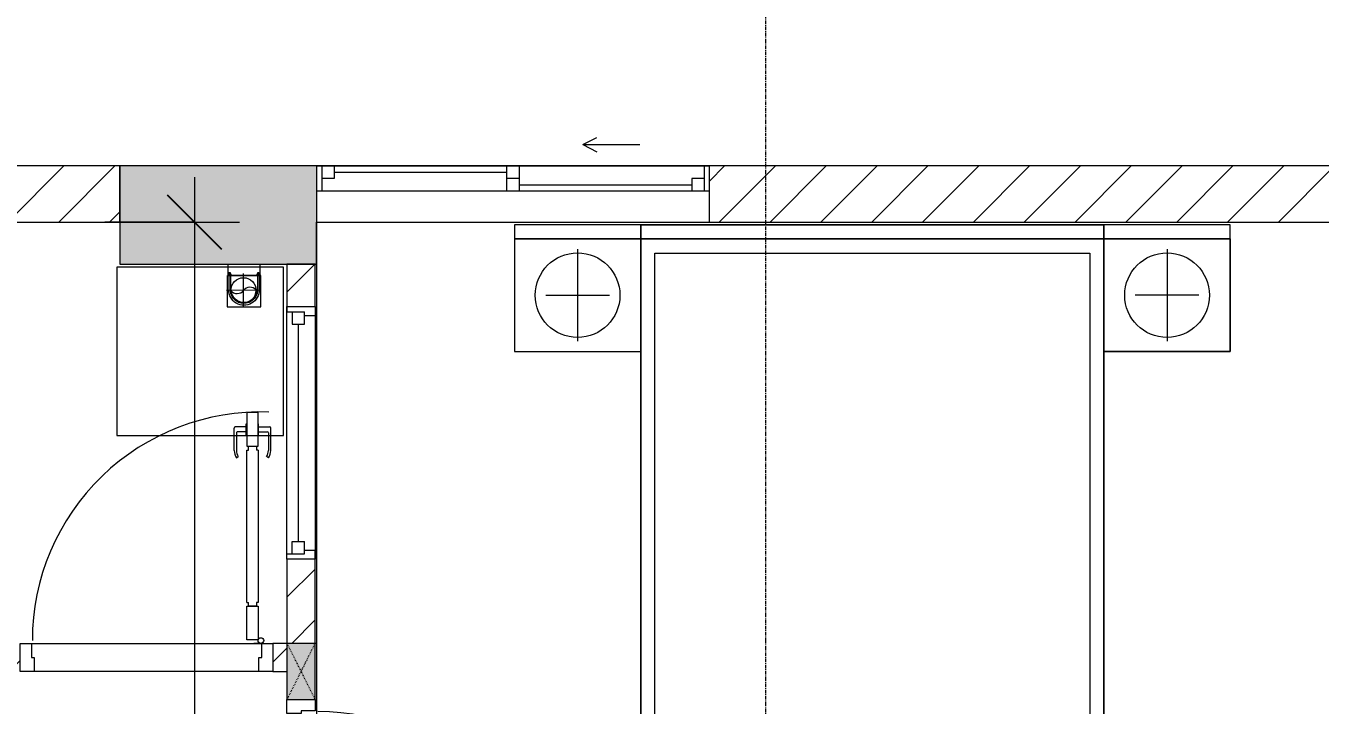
# Model space of a CAD drawing. Header units: millimetres. Extents: x 962 to 239635, y -15958 to 82755.
# Drawn here: x 171168 to 175778, y 76317 to 78736 of the extents above; entities that cross this region are included whole.
import ezdxf

# ---------------------------------------------------------------- set-up
doc = ezdxf.new("R2010")
doc.units = ezdxf.units.MM
for name, pattern in [('Dash', [6, 3, -3]), ('Grid Line', [22.225, 12.7, -3.175, 3.175, -3.175]), ('IMPORT-CENTER _2_', [40.64, 25.4, -5.08, 5.08, -5.08])]:
    doc.linetypes.add(name, pattern=pattern)
for name, color, linetype, lineweight in [('0-1', 7, 'Continuous', 5), ('A-ANNO-DIMS', 211, 'Continuous', 9), ('A-ANNO-DIMS-160', 211, 'Continuous', 9), ('A-DETL-GENF-1', 9, 'Continuous', 9), ('A-DOOR-1', 254, 'Continuous', 9), ('A-DOOR-2', 9, 'Continuous', 9), ('A-FLOR-1', 250, 'Continuous', 9), ('A-FLOR-2', 9, 'Continuous', 9), ('A-GLAZ', 151, 'Continuous', 9), ('A-GLAZ-1', 254, 'Continuous', 9), ('A-GLAZ-2', 9, 'Continuous', 9), ('A-WALL-1', 253, 'Continuous', 18), ('A-WALL-2', 9, 'Continuous', 9), ('A-WALL-3', 113, 'Continuous', 18), ('A-WALL-PATT-1', 10, 'Continuous', 9), ('A-WALL-PATT-2', 111, 'Continuous', 9), ('G-IMPT', 8, 'Continuous', 9), ('G-IMPT-1', 254, 'Continuous', 9), ('G-IMPT-2', 8, 'IMPORT-CENTER _2_', 9), ('I-FURN-1', 254, 'Continuous', 9), ('M-EQPM', 50, 'Continuous', 9), ('S-COLS', 52, 'Continuous', 9), ('S-COLS-1', 52, 'Continuous', 5), ('S-COLS-2', 7, 'Continuous', 18), ('S-COLS-3', 254, 'Continuous', 9), ('S-COLS-4', 253, 'Continuous', 18), ('S-COLS-HDLN-1', 9, 'Dash', 9), ('S-GRID-1', 1, 'Grid Line', 9)]:
    doc.layers.add(name, color=color, linetype=linetype, lineweight=lineweight)
doc.styles.add('UTM Avo', font='UTM Avo.ttf', dxfattribs={"width": 0.9, "height": 400})
doc.dimstyles.new('1_Dim_chi_tiet_2_5_1', dxfattribs={"dimscale": 304.8, "dimtxt": 399.720379, "dimasz": 0.629921, "dimexe": 0.524934, "dimexo": 0.0625, "dimgap": 0.052493, "dimtad": 1, "dimdec": 0, "dimrnd": 5, "dimzin": 0, "dimdsep": 46, "dimtxsty": 'UTM Avo', "dimblk1": 'OBLIQUE', "dimblk2": 'OBLIQUE', "dimsah": 1, "dimcen": 0.09, "dimdle": 0.524934, "dimazin": 0, "dimtfac": 1, "dimtdec": 4, "dimtix": 1, "dimtmove": 0, "dimatfit": 3, "dimfxl": 1.049869, "dimfxlon": 1, "dimtvp": 1, "dimtolj": 1, "dimtzin": 0, "dimarcsym": 2})
pattern_1 = [(45, (0, 0), (-90.50967, 90.50967), [])]
pattern_2 = [(45, (61750.9, 0), (-90.50967, 90.50967), [])]

# ---------------------------------------------------------------- blocks, each defined once
blk = doc.blocks.new('NCV_TKTC_KET CAU_rvt-1-TKCS_MB TẦNG 2')
at = {"layer": 'S-COLS-1'}
blk.add_hatch(color=256, dxfattribs=at).paths.add_polyline_path([(110452.5, 77886.9), (110452.5, 78236.9), (109752.5, 78236.9), (109752.5, 77886.9)])
at = {"layer": 'A-FLOR-1'}
for p, q in [((110452.4, 77886.9), (110452.4, 76536.9)), ((110452.4, 76536.9), (110447.5, 76536.9))]:
    blk.add_line(p, q, dxfattribs=at)
at = {"layer": 'S-COLS-2'}
for p, q in [((109752.5, 78236.9), (109752.5, 77886.9)), ((110452.5, 78236.9), (109752.5, 78236.9)), ((110452.5, 77886.9), (110452.5, 78036.9)), ((109752.5, 77886.9), (110452.5, 77886.9))]:
    blk.add_line(p, q, dxfattribs=at)
blk = doc.blocks.new('DOOR_CW_01 CANH MO-PANEL KINH - DIW_01-900x2200-CỬA GỖ VÂN LAMINATE-V76-TKCS_MB TẦNG 2')
at = {"layer": 'A-DETL-GENF-1'}
for p, q in [((-397, -182), (-397, -62)), ((-397, -62), (-357, -62)), ((-357, -62), (-357, -182)), ((-357, -182), (-397, -182)), ((-391, -196), (-391, -182)), ((-391, -182), (-363, -182)), ((-363, -182), (-363, -196)), ((-397, -196), (-391, -196)), ((-397, -738), (-397, -196)), ((-357, -196), (-363, -196)), ((-357, -196), (-357, -738)), ((-442, -737), (-442, -816.5)), ((-434, -799.5), (-434, -737)), ((-433.9, -711.2), (-427.3, -715.8)), ((-320.1, -711.2), (-326.7, -715.8)), ((-320, -799.5), (-320, -737)), ((-312, -737), (-312, -816.5)), ((-397, -738), (-391, -738)), ((-357, -752), (-397, -752)), ((-397, -752), (-397, -872)), ((-391, -752), (-391, -738)), ((-363, -752), (-391, -752)), ((-357, -738), (-363, -738)), ((-363, -738), (-363, -752)), ((-357, -872), (-357, -752)), ((-399, -820.5), (-438, -820.5)), ((-399, -803.5), (-430, -803.5)), ((-399, -792.2), (-399, -831.8)), ((-397, -792.2), (-399, -792.2)), ((-397, -792.2), (-397, -831.8)), ((-357, -792.2), (-357, -831.8)), ((-357, -792.2), (-355, -792.2)), ((-355, -792.2), (-355, -831.8)), ((-355, -803.5), (-324, -803.5)), ((-355, -820.5), (-316, -820.5)), ((-399, -831.8), (-397, -831.8)), ((-397, -872), (-357, -872)), ((-355, -831.8), (-357, -831.8))]:
    blk.add_line(p, q, dxfattribs=at)
blk.add_circle((-407, -60), 10, dxfattribs=at)
for centre, radius, start, end in [((-407, -60), 814, 268, 0), ((-397, -737), 45, 145, 180), ((-397, -737), 37, 145, 180), ((-357, -737), 37, 0, 35), ((-357, -737), 45, 360, 35), ((-438, -816.5), 4, 180, 270), ((-430, -799.5), 4, 180, 270), ((-324, -799.5), 4, 270, 0), ((-316, -816.5), 4, 270, 0)]:
    blk.add_arc(centre, radius, start, end, dxfattribs=at)
at = {"layer": 'A-DOOR-2'}
for p, q in [((-450, -50), (-450, 50)), ((-450, 50), (-400, 50)), ((-400, 50), (-400, 0)), ((400, 0), (400, 50)), ((400, 50), (450, 50)), ((-410, 0), (-410, -50)), ((-400, 0), (-410, 0)), ((410, 0), (400, 0)), ((410, -50), (410, 0)), ((-410, -50), (-450, -50)), ((-407, -50), (-382, -50)), ((450, -50), (410, -50))]:
    blk.add_line(p, q, dxfattribs=at)
blk = doc.blocks.new('MAY GIAT - MAY GIAT_dwg-348053-TKCS_MB TẦNG 2')
at = {"layer": 'G-IMPT-1', "flags": 128}
blk.add_lwpolyline([(5, 596.6), (5, 2.3), (605, 2.3), (605, 596.6)], close=True, dxfattribs=at)
blk = doc.blocks.new('MAY GIAT - MAY GIAT-348233-TKCS_MB TẦNG 2')
at = {"layer": 'I-FURN-1'}
for p, q in [((5, 596.6), (5, 2.3)), ((605, 596.6), (5, 596.6)), ((605, 2.3), (605, 596.6)), ((5, 2.3), (605, 2.3))]:
    blk.add_line(p, q, dxfattribs=at)
blk.add_blockref('MAY GIAT - MAY GIAT_dwg-348053-TKCS_MB TẦNG 2', (0, 0))
blk = doc.blocks.new('G1_SOF - BO TRU - 100x200-745959-TKCS_MB TẦNG 2')
at = {"layer": 'S-COLS'}
blk.add_hatch(color=256, dxfattribs=at).paths.add_polyline_path([(-50, 100), (-50, -100), (50, -100), (50, 100)])
at = {"layer": 'S-COLS-4'}
for p, q in [((50, 100), (-50, 100)), ((-50, 100), (-50, -100)), ((50, -100), (50, 100)), ((-50, -100), (50, -100))]:
    blk.add_line(p, q, dxfattribs=at)
at = {"layer": 'S-COLS-HDLN-1'}
for p, q in [((50, 100), (-50, -100)), ((-50, 100), (50, -100))]:
    blk.add_line(p, q, dxfattribs=at)
blk = doc.blocks.new('DOOR_CW_01 CANH MO-PANEL KINH - DIG_01-900x2200-CỬA NHÔM KÍNH-901215-TKCS_MB TẦNG 2')
at = {"layer": 'A-DETL-GENF-1'}
for p, q in [((-397, -182), (-397, -62)), ((-397, -62), (-357, -62)), ((-357, -62), (-357, -182)), ((-357, -182), (-397, -182)), ((-391, -196), (-391, -182)), ((-391, -182), (-363, -182)), ((-363, -182), (-363, -196)), ((-397, -196), (-391, -196)), ((-397, -738), (-397, -196)), ((-357, -196), (-363, -196)), ((-357, -196), (-357, -738)), ((-442, -737), (-442, -816.5)), ((-434, -799.5), (-434, -737)), ((-433.9, -711.2), (-427.3, -715.8)), ((-320.1, -711.2), (-326.7, -715.8)), ((-320, -799.5), (-320, -737)), ((-312, -737), (-312, -816.5)), ((-397, -738), (-391, -738)), ((-357, -752), (-397, -752)), ((-397, -752), (-397, -872)), ((-391, -752), (-391, -738)), ((-363, -752), (-391, -752)), ((-357, -738), (-363, -738)), ((-363, -738), (-363, -752)), ((-357, -872), (-357, -752)), ((-399, -820.5), (-438, -820.5)), ((-399, -803.5), (-430, -803.5)), ((-399, -792.2), (-399, -831.8)), ((-397, -792.2), (-399, -792.2)), ((-397, -792.2), (-397, -831.8)), ((-357, -792.2), (-357, -831.8)), ((-357, -792.2), (-355, -792.2)), ((-355, -792.2), (-355, -831.8)), ((-355, -803.5), (-324, -803.5)), ((-355, -820.5), (-316, -820.5)), ((-399, -831.8), (-397, -831.8)), ((-397, -872), (-357, -872)), ((-355, -831.8), (-357, -831.8))]:
    blk.add_line(p, q, dxfattribs=at)
blk.add_circle((-407, -60), 10, dxfattribs=at)
for centre, radius, start, end in [((-407, -60), 814, 268, 0), ((-397, -737), 45, 145, 180), ((-397, -737), 37, 145, 180), ((-357, -737), 37, 0, 35), ((-357, -737), 45, 360, 35), ((-438, -816.5), 4, 180, 270), ((-430, -799.5), 4, 180, 270), ((-324, -799.5), 4, 270, 0), ((-316, -816.5), 4, 270, 0)]:
    blk.add_arc(centre, radius, start, end, dxfattribs=at)
at = {"layer": 'A-DOOR-2'}
for p, q in [((-450, -50), (-450, 50)), ((-450, 50), (-400, 50)), ((-400, 50), (-400, 0)), ((400, 0), (400, 50)), ((400, 50), (450, 50)), ((450, 50), (450, -50)), ((-410, 0), (-410, -50)), ((-400, 0), (-410, 0)), ((410, 0), (400, 0)), ((410, -50), (410, 0)), ((-410, -50), (-450, -50)), ((-407, -50), (-382, -50)), ((450, -50), (410, -50))]:
    blk.add_line(p, q, dxfattribs=at)
blk = doc.blocks.new('GIUONG NGU-2TAB-1600x2000 - GIUONG NGU-2TAB-1600x2000-885815-TKCS_MB TẦNG 2')
at = {"layer": 'I-FURN-1'}
for p, q in [((458.5, 0), (8.5, 0)), ((8.5, 0), (8.5, -50)), ((458.5, -50), (458.5, 0)), ((2108.2, 0), (458.5, 0)), ((458.5, 0), (458.5, -50)), ((458.5, 0), (2108.2, 0)), ((2108.2, -50), (2108.2, 0)), ((2558.2, 0), (2108.2, 0)), ((2108.2, 0), (2108.2, -50)), ((2558.2, -50), (2558.2, 0)), ((458.5, -50), (8.5, -50)), ((8.5, -50), (8.5, -450.3)), ((8.5, -50), (458.5, -50)), ((458.5, -50), (8.5, -50)), ((8.5, -50), (8.5, -450.3)), ((233.5, -86.8), (233.5, -413.5)), ((458.5, -450.3), (458.5, -50)), ((2108.2, -50), (458.5, -50)), ((458.5, -50), (458.5, -1938.9)), ((458.5, -50), (2108.2, -50)), ((458.5, -1938.9), (458.5, -50)), ((458.5, -450.3), (458.5, -50)), ((458.5, -50), (2108.2, -50)), ((2558.2, -50), (2108.2, -50)), ((2108.2, -50), (2108.2, -450.3)), ((2108.2, -1938.9), (2108.2, -50)), ((2108.2, -50), (2558.2, -50)), ((2108.2, -50), (2558.2, -50)), ((2108.2, -450.3), (2108.2, -50)), ((2108.2, -50), (2108.2, -1938.9)), ((2333.2, -86.8), (2333.2, -413.5)), ((2558.2, -450.3), (2558.2, -50)), ((2558.2, -50), (2558.2, -450.3)), ((508.5, -100), (2058.2, -100)), ((508.5, -1938.9), (508.5, -100)), ((2058.2, -100), (2058.2, -1938.9)), ((120.2, -250.2), (346.8, -250.2)), ((2446.5, -250.2), (2219.8, -250.2)), ((8.5, -450.3), (458.5, -450.3)), ((8.5, -450.3), (458.5, -450.3)), ((2108.2, -450.3), (2558.2, -450.3)), ((2558.2, -450.3), (2108.2, -450.3)), ((1997.1, -2000), (569.6, -2000)), ((569.6, -2050), (1997.1, -2050)), ((1997.1, -2050), (569.6, -2050))]:
    blk.add_line(p, q, dxfattribs=at)
for centre in [(233.5, -250.2), (2333.2, -250.2)]:
    blk.add_circle(centre, 150.7, dxfattribs=at)
for centre, radius, start, end in [((569.6, -1938.9), 111.1, 180, 270), ((569.6, -1938.9), 111.1, 180, 270), ((569.6, -1938.9), 61.1, 180, 270), ((1997.1, -1938.9), 111.1, 270, 360), ((1997.1, -1938.9), 61.1, 270, 0), ((1997.1, -1938.9), 111.1, 270, 0)]:
    blk.add_arc(centre, radius, start, end, dxfattribs=at)
blk = doc.blocks.new('M_Fixed - 900 x 1400-901190-TKCS_MB TẦNG 2')
at = {"layer": 'A-GLAZ-2'}
for p, q in [((-450, 63), (-431, 63)), ((-431, 63), (-431, 0)), ((431, 63), (431, 0)), ((448.9, 63), (431, 63)), ((-431, 44), (-387, 44)), ((-387, 44), (-387, 0)), ((-387, 22), (387, 22)), ((387, 44), (387, 0)), ((431, 44), (387, 44)), ((-450, -37), (-418, -37)), ((-431, 0), (-387, 0)), ((-418, 0), (-418, -37)), ((387, 0), (431, 0)), ((418, 0), (418, -37)), ((450, -37), (418, -37))]:
    blk.add_line(p, q, dxfattribs=at)
blk = doc.blocks.new('NCV_TKTC_TANG 2_rvt-1-TKCS_MB TẦNG 2')
at = {"layer": 'A-WALL-PATT-1'}
h = blk.add_hatch(dxfattribs=at)
h.set_pattern_fill('FP_1', color=256, style=0, pattern_type=2)
h.set_pattern_definition(pattern_1)
h.paths.add_polyline_path([(110347.5, 76536.9), (110447.5, 76536.9), (110447.5, 76836.9), (110347.5, 76836.9)])
h.paths.add_polyline_path([(110447.5, 77736.9), (110447.5, 77886.9), (110347.5, 77886.9), (110347.5, 77736.9)])
h = blk.add_hatch(dxfattribs=at)
h.set_pattern_fill('FP_1', color=256, style=0, pattern_type=2)
h.set_pattern_definition(pattern_1)
h.paths.add_polyline_path([(110297.5, 76436.9), (110347.5, 76436.9), (110347.5, 76536.9), (110297.5, 76536.9), (110297.5, 76525.8)])
h.paths.add_polyline_path([(109347.5, 76436.9), (109397.5, 76436.9), (109397.5, 76536.9), (109347.5, 76536.9), (109347.5, 76525.8)])
at = {"layer": 'A-FLOR-2'}
for p, q in [((110452.6, 78036.9), (110452.6, 75336.9)), ((110247.5, 76436.9), (109447.5, 76436.9))]:
    blk.add_line(p, q, dxfattribs=at)
at = {"layer": 'A-WALL-1'}
for p, q in [((110447.5, 77886.9), (110347.5, 77886.9)), ((110347.5, 77886.9), (110347.5, 77736.9)), ((110447.5, 77736.9), (110447.5, 77886.9)), ((110347.5, 77736.9), (110447.5, 77736.9)), ((110447.5, 76836.9), (110347.5, 76836.9)), ((110347.5, 76836.9), (110347.5, 76536.9)), ((110447.5, 76536.9), (110447.5, 76836.9)), ((110347.5, 76536.9), (110297.5, 76536.9)), ((110297.5, 76536.9), (110297.5, 76436.9)), ((110297.5, 76436.9), (110347.5, 76436.9))]:
    blk.add_line(p, q, dxfattribs=at)
at = {"layer": 'A-WALL-2'}
for p, q in [((110347.5, 76836.9), (110347.5, 77736.9)), ((110447.5, 77736.9), (110447.5, 76836.9)), ((109437.5, 76536.9), (110257.5, 76536.9)), ((110247.5, 76436.9), (109447.5, 76436.9))]:
    blk.add_line(p, q, dxfattribs=at)
at = {"layer": 'A-DOOR-1'}
for name, p, rotation in [('DOOR_CW_01 CANH MO-PANEL KINH - DIG_01-900x2200-CỬA NHÔM KÍNH-901215-TKCS_MB TẦNG 2', (109847.5, 76486.9), 180), ('DOOR_CW_01 CANH MO-PANEL KINH - DIW_01-900x2200-CỬA GỖ VÂN LAMINATE-V76-TKCS_MB TẦNG 2', (110397.5, 75886.9), 89.99999999999908)]:
    blk.add_blockref(name, p, dxfattribs=dict(at, rotation=rotation))
at = {"layer": 'A-GLAZ-1', "rotation": 89.99999999999908}
blk.add_blockref('M_Fixed - 900 x 1400-901190-TKCS_MB TẦNG 2', (110410.5, 77286.9), dxfattribs=at)
at = {"layer": 'I-FURN-1'}
blk.add_blockref('GIUONG NGU-2TAB-1600x2000 - GIUONG NGU-2TAB-1600x2000-885815-TKCS_MB TẦNG 2', (111149.1, 78026.9), dxfattribs=at)
at = {"layer": 'I-FURN-1', "rotation": 89.99999999999902}
blk.add_blockref('MAY GIAT - MAY GIAT-348233-TKCS_MB TẦNG 2', (110337.5, 77272), dxfattribs=at)
at = {"layer": 'S-COLS-3'}
blk.add_blockref('G1_SOF - BO TRU - 100x200-745959-TKCS_MB TẦNG 2', (110397.5, 76436.9), dxfattribs=at)
blk = doc.blocks.new('1_FAMILY RVT - W01-WxH 1400x1400xmm-389822-TKCS_MB TẦNG 2')
at = {"layer": 'A-GLAZ'}
for p, q in [((248.4, 172.39), (299.2, 197.79)), ((248.4, 172.39), (299.2, 146.99)), ((248.4, 172.39), (451.6, 172.39)), ((-700, 96.19), (-700, -103.81)), ((700, 96.19), (-700, 96.19)), ((-700, 96.19), (-636.5, 96.19)), ((-680.95, 96.19), (-680.95, 7.29)), ((-636.5, 96.19), (-22.225, 96.19)), ((-636.5, 96.19), (-636.5, 51.74)), ((-22.225, 7.29), (-22.225, 96.19)), ((-22.225, 96.19), (22.225, 96.19)), ((22.225, 96.19), (680.95, 96.19)), ((22.225, 96.19), (22.225, 7.29)), ((680.95, 96.19), (700, 96.19)), ((680.95, 96.19), (680.95, 7.29)), ((700, -103.81), (700, 96.19)), ((-636.5, 51.74), (-680.95, 51.74)), ((-636.5, 73.965), (-22.225, 73.965)), ((22.225, 51.74), (-22.225, 51.74)), ((636.5, 51.74), (636.5, 7.29)), ((680.95, 51.74), (636.5, 51.74)), ((-700, 7.29), (-680.95, 7.29)), ((-680.95, 7.29), (-22.225, 7.29)), ((-22.225, 7.29), (22.225, 7.29)), ((22.225, 29.515), (636.5, 29.515)), ((22.225, 7.29), (636.5, 7.29)), ((636.5, 7.29), (700, 7.29)), ((-700, -103.81), (700, -103.81))]:
    blk.add_line(p, q, dxfattribs=at)
blk = doc.blocks.new('TKTC_XREF_251221_MB TANG 2-7 - TKTC_XREF_260130_MB TANG 2-5_dwg_$cc-4746798-TKCS_MB TẦNG 2')
at = {"layer": 'G-IMPT-2'}
for p, q in [((0, -0.673), (0, 0.673)), ((-0.673, 0), (0.673, 0))]:
    blk.add_line(p, q, dxfattribs=at)
at = {"layer": 'M-EQPM'}
blk.add_circle((0, 0), 0.5, dxfattribs=at)
for centre, radius, start, end in [((0, 0), 0.5, 90, 270), ((0.188, 0.25), 0.313, 126.8699, 233.1301), ((-0.188, -0.25), 0.313, 306.8699, 53.1301)]:
    blk.add_arc(centre, radius, start, end, dxfattribs=at)
blk = doc.blocks.new('TKTC_XREF_251221_MB TANG 2-7 - TKTC_XREF_260130_MB TANG 2-5_dwg_CUM U_DN100-4746799-TKCS_MB TẦNG 2')
at = {"layer": 'G-IMPT'}
blk.add_hatch(color=256, dxfattribs=at).paths.add_polyline_path([(0, 61), (15.8, 58.9), (30.5, 52.8), (43.1, 43.1), (52.8, 30.5), (58.9, 15.8), (61, 0), (58.9, -15.8), (52.8, -30.5), (43.1, -43.1), (30.5, -52.8), (15.8, -58.9), (0, -61), (0, -57), (14.8, -55.1), (28.5, -49.4), (40.3, -40.3), (49.4, -28.5), (55.1, -14.8), (57, 0), (55.1, 14.8), (49.4, 28.5), (40.3, 40.3), (28.5, 49.4), (14.8, 55.1), (0, 57)])
for p, q in [((-79.1, 66.6), (-79.1, 63.4)), ((-76.6, 66.6), (-76.6, 63.4)), ((-74.6, 66.6), (-74.6, 63.4)), ((-72.7, 69.3), (-72.7, 60.7)), ((-66.9, 67.9), (-71.7, 67.9)), ((-66.9, 62.1), (-71.7, 62.1)), ((-65, 69), (0, 69)), ((-79.1, -63.4), (-79.1, -66.6)), ((-76.6, -63.4), (-76.6, -66.6)), ((-74.6, -63.4), (-74.6, -66.6)), ((-72.7, -60.7), (-72.7, -69.3)), ((-66.9, -62.1), (-71.7, -62.1)), ((-66.9, -67.9), (-71.7, -67.9)), ((-65, -69), (0, -69))]:
    blk.add_line(p, q, dxfattribs=at)
at = {"layer": 'G-IMPT', "flags": 128}
for points in [[(-72.7, 67.6), (-78.1, 67.6), (-78.1, 62.4), (-72.7, 62.4)], [(-71.7, 59.2), (-66.9, 59.2), (-66.9, 70.8), (-71.7, 70.8)], [(-66.9, 70.8), (-66.9, 72.7), (-65, 72.7), (-65, 57.3), (-66.9, 57.3), (-66.9, 59.2)], [(-65, 61), (0, 61), (0, 57)], [(-66.9, -59.2), (-66.9, -57.3), (-65, -57.3), (-65, -72.7), (-66.9, -72.7), (-66.9, -70.8)], [(-65, -61), (0, -61), (0, -57)], [(-72.7, -62.4), (-78.1, -62.4), (-78.1, -67.6), (-72.7, -67.6)], [(-71.7, -70.8), (-66.9, -70.8), (-66.9, -59.2), (-71.7, -59.2)]]:
    blk.add_lwpolyline(points, dxfattribs=at)
at = {"layer": 'G-IMPT'}
for centre, radius, start, end in [((-78.1, 66.6), 0.96, 90, 180), ((-78.1, 63.4), 0.96, 180, 270), ((-71.1, 69.3), 1.56, 112.61986, 247.38014), ((-67.9, 65), 4.8, 143.1301, 216.8699), ((-71.1, 60.7), 1.56, 112.61986, 247.38014), ((0, 0), 69, 270, 90), ((0, 0), 61, 270, 90), ((0, 0), 57, 270, 90), ((-78.1, -63.4), 0.96, 90, 180), ((-78.1, -66.6), 0.96, 180, 270), ((-71.1, -60.7), 1.56, 112.61986, 247.38014), ((-67.9, -65), 4.8, 143.1301, 216.8699), ((-71.1, -69.3), 1.56, 112.61986, 247.38014)]:
    blk.add_arc(centre, radius, start, end, dxfattribs=at)
blk = doc.blocks.new('TKTC_XREF_251221_MB TANG 2-7 - TKTC_XREF_251221_MB TANG 2-7-2039446-TKCS_MB TẦNG 2')
at = {"layer": 'M-EQPM'}
for p, q in [((76484.1, 60650), (76484.1, 60610)), ((76599.9, 60610), (76599.9, 60650)), ((76482.4, 60610), (76482.4, 60498.1)), ((76484.1, 60610), (76599.9, 60610)), ((76601.9, 60610), (76484.1, 60610)), ((76601.9, 60498.1), (76601.9, 60610)), ((76482.4, 60498.1), (76601.9, 60498.1))]:
    blk.add_line(p, q, dxfattribs=at)
at = {"xscale": 90.00000000005122, "yscale": 90.00000000005122, "zscale": 90.00000000005122, "rotation": 90.37402677993775}
blk.add_blockref('TKTC_XREF_251221_MB TANG 2-7 - TKTC_XREF_260130_MB TANG 2-5_dwg_$cc-4746798-TKCS_MB TẦNG 2', (76540, 60557.1), dxfattribs=at)
at = {"extrusion": (0, 0, -1), "xscale": 0.7894736842105242, "yscale": 0.7894736842105242, "zscale": -0.7894736842105242, "rotation": 269.9999999984439}
blk.add_blockref('TKTC_XREF_251221_MB TANG 2-7 - TKTC_XREF_260130_MB TANG 2-5_dwg_CUM U_DN100-4746799-TKCS_MB TẦNG 2', (-76541.7, 60558.7), dxfattribs=at)
blk = doc.blocks.new('DIMBLOCK308-TKCS_MB TẦNG 2')
at = {"layer": 'A-ANNO-DIMS-160'}
for p, q in [((171769.3, 78196.9), (171769.3, 69876.9)), ((171449.3, 78036.9), (171929.3, 78036.9)), ((171769.3, 78036.9), (171449.3, 78036.9)), ((172089.3, 70036.9), (171609.3, 70036.9)), ((171769.3, 70036.9), (172089.3, 70036.9))]:
    blk.add_line(p, q, dxfattribs=at)
at = {"layer": 'A-ANNO-DIMS-160', "lineweight": 25}
for p, q in [((171769.3, 78036.9), (171673.3, 78132.9)), ((171769.3, 78036.9), (171865.3, 77940.9)), ((171769.3, 70036.9), (171673.3, 70132.9)), ((171769.3, 70036.9), (171865.3, 69940.9))]:
    blk.add_line(p, q, dxfattribs=at)
at = {"layer": 'A-ANNO-DIMS-160', "color": 0, "insert": (171249.6, 73489.2), "char_height": 400, "width": 1314.636, "attachment_point": 1, "rotation": 90, "line_spacing_factor": 1.110334, "style": 'UTM Avo'}
blk.add_mtext('8000', dxfattribs=at)
blk = doc.blocks.new('_Oblique')
at = {"color": 0, "linetype": 'ByBlock', "lineweight": -2}
blk.add_line((-0.5, -0.5), (0.5, 0.5), dxfattribs=at)

msp = doc.modelspace()

# ---------------------------------------------------------------- hatches: boundary and pattern name
at = {"layer": 'A-WALL-PATT-2'}
h = msp.add_hatch(dxfattribs=at)
h.set_pattern_fill('FP_1', color=256, style=0, pattern_type=2)
h.set_pattern_definition(pattern_2)
h.paths.add_polyline_path([(171063.8, 78036.9), (171503.4, 78036.9), (171503.4, 78236.9), (168103.5, 78236.9), (168103.5, 78036.9), (170223.4, 78036.9), (170223.4, 78041.9), (170273.4, 78041.9), (170273.4, 78036.9), (170660.8, 78036.9)])
h = msp.add_hatch(dxfattribs=at)
h.set_pattern_fill('FP_1', color=256, style=0, pattern_type=2)
h.set_pattern_definition(pattern_2)
h.paths.add_polyline_path([(173603.4, 78036.9), (176303.5, 78036.9), (176303.5, 78236.9), (173603.4, 78236.9)])

# ---------------------------------------------------------------- linework, layer by layer
at = {"layer": 'A-WALL-3'}
for p, q in [((171503.4, 78236.9), (168103.5, 78236.9)), ((171503.4, 78036.9), (171503.4, 78236.9)), ((176303.5, 78236.9), (173603.4, 78236.9)), ((170273.4, 78036.9), (171503.4, 78036.9)), ((173603.4, 78036.9), (176303.5, 78036.9))]:
    msp.add_line(p, q, dxfattribs=at)
at = {"layer": 'S-GRID-1'}
for p, q in [((173803.5, 76542.3), (173803.5, 80542.3)), ((189415.6, 78236.9), (96253.4, 78236.9)), ((173803.5, 19351.6), (173803.5, 76542.3))]:
    msp.add_line(p, q, dxfattribs=at)

# ---------------------------------------------------------------- block references
at = {"layer": '0-1'}
for name in ['NCV_TKTC_KET CAU_rvt-1-TKCS_MB TẦNG 2', 'NCV_TKTC_TANG 2_rvt-1-TKCS_MB TẦNG 2']:
    msp.add_blockref(name, (61750.9, 0), dxfattribs=at)
at = {"layer": 'A-GLAZ'}
msp.add_blockref('1_FAMILY RVT - W01-WxH 1400x1400xmm-389822-TKCS_MB TẦNG 2', (172903.4, 78140.7), dxfattribs=at)
at = {"layer": 'M-EQPM'}
msp.add_blockref('TKTC_XREF_251221_MB TANG 2-7 - TKTC_XREF_251221_MB TANG 2-7-2039446-TKCS_MB TẦNG 2', (95403.5, 17236.9), dxfattribs=at)

# ---------------------------------------------------------------- dimensions: what is measured, and where the dimension line sits
at = {"layer": 'A-ANNO-DIMS'}
dim = msp.add_linear_dim(base=(171769.3, 70036.9), p1=(171449.3, 78036.9), p2=(172089.3, 70036.9), angle=90, dimstyle='1_Dim_chi_tiet_2_5_1', override={"dimpost": '<>', "dimfxl": 8025.559171}, dxfattribs=at)
dim.commit()
dim.dimension.update_dxf_attribs({"geometry": 'DIMBLOCK308-TKCS_MB TẦNG 2', "text_midpoint": (171546.3, 74036.9)})

doc.saveas('drawing.dxf')
